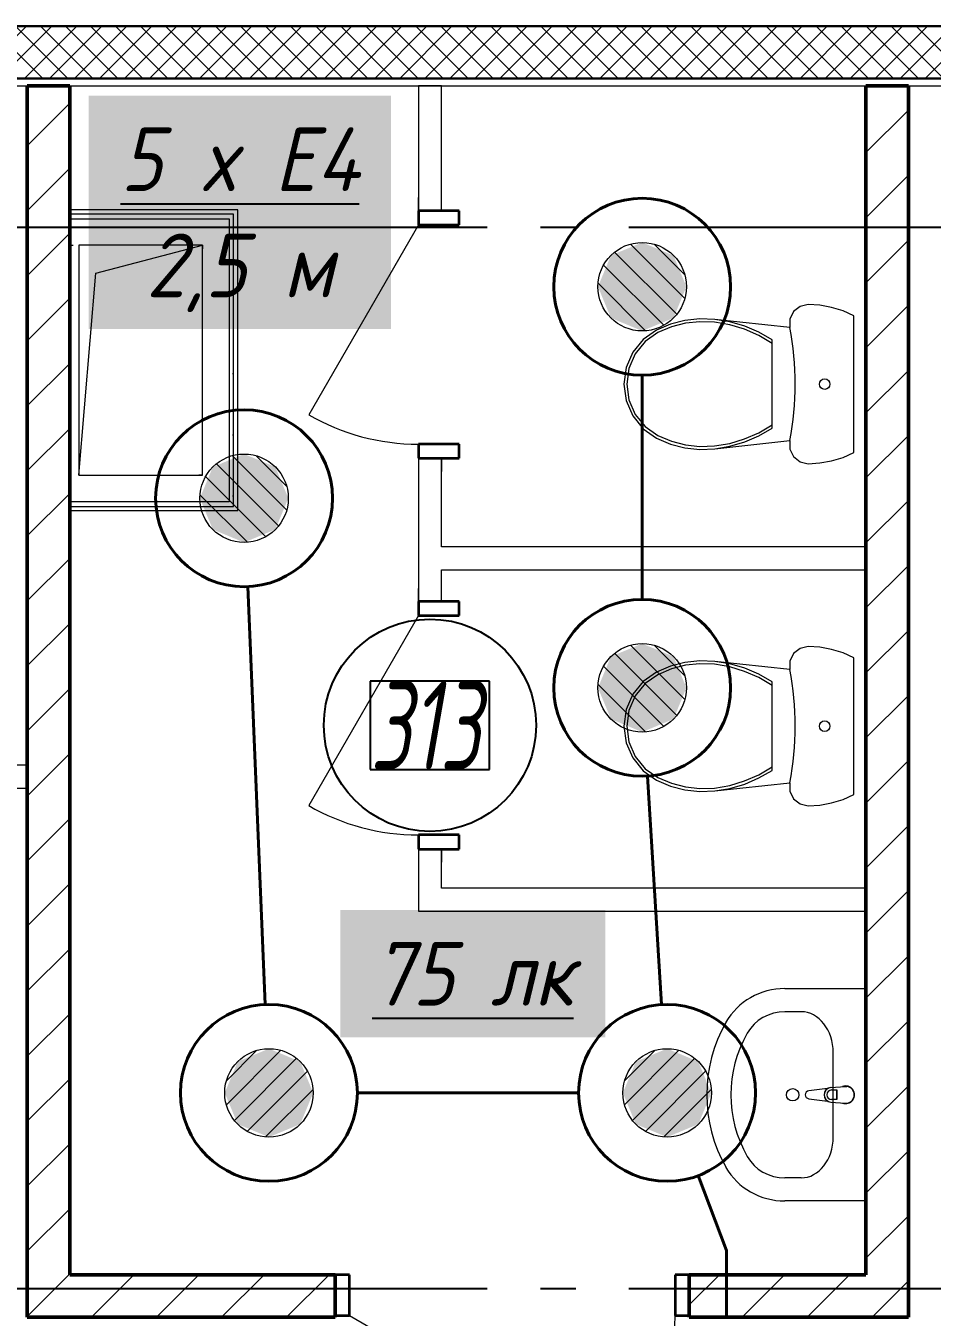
# Model space of a CAD drawing. Header units: millimetres. Extents: x 0 to 1286, y 0 to 420.
# Drawn here: x 175.14 to 200.76, y 338.79 to 375.29 of the extents above; entities that cross this region are included whole.
import ezdxf

# ---------------------------------------------------------------- set-up
doc = ezdxf.new("R2010")
doc.units = ezdxf.units.MM
for name, pattern in [('ГОСТ 2.303 5', [24, 20, -1.5, 1, -1.5]), ('СПКБ-0000-000-АР#003$0$Achse', [2300, 0, -800, 1500, 0]), ('СПКБ-0000-000-АР#003$0$Ashe', [300, 200, -100])]:
    doc.linetypes.add(name, pattern=pattern)
for name, color, linetype in [('Viewport2ForCustomObjects_0', 7, 'Continuous'), ('Номер помещения', 7, 'Continuous'), ('СПКБ-0000-000-АР#003$0$Двери ArchiCAD', 7, 'Continuous'), ('СПКБ-0000-000-АР#003$0$Перекрытие', 7, 'Continuous'), ('СПКБ-0000-000-АР#003$0$Стены', 7, 'Continuous'), ('Строительные оси', 7, 'Continuous'), ('ЭО_РАБОЧЕЕ ОСВЕЩЕНИЕ', 7, 'Continuous')]:
    doc.layers.add(name, color=color, linetype=linetype)
for name, color, linetype, lineweight, true_color in [('СПКБ-0000-000-АР#003$0$Двери ArchiCAD_Ном._пера__23', 7, 'Continuous', 35, 0xff6600), ('СПКБ-0000-000-АР#003$0$Двери ArchiCAD_Ном._пера__3', 7, 'Continuous', 18, 0xff6600), ('СПКБ-0000-000-АР#003$0$Двери ArchiCAD_Ном._пера__58', 7, 'Continuous', 50, 0xdf0000), ('СПКБ-0000-000-АР#003$0$Двери ArchiCAD_Ном._пера__68', 7, 'Continuous', 20, 0xfd4435), ('СПКБ-0000-000-АР#003$0$Стены_Ном._пера__58', 7, 'Continuous', 50, 0xdf0000), ('СПКБ-0000-000-АР#003$0$Стены_Ном._пера__68', 7, 'Continuous', 20, 0xfd4435)]:
    doc.layers.add(name, color=color, linetype=linetype, lineweight=lineweight, true_color=true_color)
for name, color, linetype, lineweight in [('СПКБ-0000-000-АР#003$0$Перекрытие_Ном._пера__1', 7, 'Continuous', 13), ('СПКБ-0000-000-АР#003$0$Сантехника_Ном._пера__6', 5, 'Continuous', 9), ('СПКБ-0000-000-АР#003$0$Стены_Ном._пера__1', 7, 'Continuous', 13), ('СПКБ-0000-000-АР#003$0$Стены_Ном._пера__20', 1, 'Continuous', 20), ('СПКБ-0000-000-АР#003$0$Шахты ОВ_Ном._пера__1', 7, 'Continuous', 13)]:
    doc.layers.add(name, color=color, linetype=linetype, lineweight=lineweight)
doc.styles.add('1.8', font='isocpeui.ttf', dxfattribs={"height": 1.8})
doc.styles.add('CustomTextStyle18', font='isocpeui.ttf', dxfattribs={"width": 0.652013, "height": 2.5})
pattern_1 = [(45, (0, 0), (-91.9239, 91.9239), [])]
pattern_2 = [(0, (0, 0), (0, 173.2051), [0, -100]), (0, (50, 86.6), (0, 173.2051), [0, -100])]

# ---------------------------------------------------------------- blocks, each defined once
blk = doc.blocks.new('*E601')
at = {"layer": 'Номер помещения', "color": 7, "linetype": 'Continuous', "true_color": 0xffffff}
for p, q in [((-149.503, 236.039), (-152.878, 236.039)), ((-152.878, 236.039), (-152.878, 233.539)), ((-149.503, 233.539), (-149.503, 236.039)), ((-152.878, 233.539), (-149.503, 233.539)), ((-152.878, 233.539), (-152.878, 233.539))]:
    blk.add_line(p, q, dxfattribs=at)
at = {"layer": 'Номер помещения', "color": 6, "linetype": 'Continuous'}
blk.add_circle((-151.19, 234.789), 3, dxfattribs=at)
at = {"layer": 'Строительные оси', "color": 3, "linetype": 'ГОСТ 2.303 5', "lineweight": 25}
for p, q in [((186.431, 248.857), (-283.756, 248.857)), ((186.431, 218.857), (-283.756, 218.857))]:
    blk.add_line(p, q, dxfattribs=at)
at = {"layer": 'ЭО_РАБОЧЕЕ ОСВЕЩЕНИЕ', "color": 5, "lineweight": 0}
for p, q in [((-143.988, 246.851), (-145.527, 248.391)), ((-143.989, 247.526), (-144.852, 248.389)), ((-144.216, 246.406), (-145.973, 248.163)), ((-144.58, 246.097), (-146.282, 247.799)), ((-145.097, 245.94), (-146.439, 247.282)), ((-155.239, 240.872), (-156.778, 242.411)), ((-155.241, 241.547), (-156.103, 242.41)), ((-155.467, 240.427), (-157.224, 242.183)), ((-155.831, 240.117), (-157.533, 241.819)), ((-156.348, 239.961), (-157.69, 241.302)), ((-143.988, 235.513), (-145.527, 237.052)), ((-143.989, 236.188), (-144.852, 237.051)), ((-144.216, 235.067), (-145.973, 236.824)), ((-144.58, 234.758), (-146.282, 236.46)), ((-145.097, 234.602), (-146.439, 235.943)), ((-155.405, 225.602), (-156.944, 224.062)), ((-156.08, 225.6), (-156.942, 224.737)), ((-144.153, 225.602), (-145.693, 224.062)), ((-144.828, 225.6), (-145.691, 224.737)), ((-154.959, 225.374), (-156.716, 223.617)), ((-143.708, 225.374), (-145.465, 223.617)), ((-154.65, 225.009), (-156.352, 223.307)), ((-143.399, 225.009), (-145.101, 223.307)), ((-154.493, 224.492), (-155.835, 223.151)), ((-143.242, 224.492), (-144.584, 223.151))]:
    blk.add_line(p, q, dxfattribs=at)
at = {"layer": 'ЭО_РАБОЧЕЕ ОСВЕЩЕНИЕ', "color": 5, "lineweight": 40}
for p, q in [((-145.192, 244.686), (-145.192, 238.348)), ((-155.844, 226.895), (-156.339, 238.709)), ((-144.642, 226.893), (-145.039, 233.353)), ((-153.24, 224.397), (-146.988, 224.397)), ((-142.809, 219.939), (-143.607, 222.058)), ((-142.809, 218.057), (-142.809, 219.939))]:
    blk.add_line(p, q, dxfattribs=at)
for centre in [(-145.192, 247.186), (-156.443, 241.207), (-145.192, 235.848), (-155.74, 224.397), (-144.488, 224.397)]:
    blk.add_circle(centre, 2.5, dxfattribs=at)
at = {"layer": 'ЭО_РАБОЧЕЕ ОСВЕЩЕНИЕ', "color": 7, "lineweight": 0}
for centre in [(-145.192, 247.186), (-156.443, 241.207), (-145.192, 235.848), (-155.74, 224.397), (-144.488, 224.397)]:
    blk.add_circle(centre, 1.25, dxfattribs=at)
at = {"layer": 'ЭО_РАБОЧЕЕ ОСВЕЩЕНИЕ', "color": 5, "lineweight": 0}
for points in [[(-145.192, 248.436), (-146.076, 248.07), (-144.308, 248.07)], [(-146.076, 248.07), (-146.442, 247.186), (-143.942, 247.186)], [(-146.076, 248.07), (-144.308, 248.07), (-143.942, 247.186)], [(-146.442, 247.186), (-146.076, 246.302), (-144.308, 246.302)], [(-146.442, 247.186), (-143.942, 247.186), (-144.308, 246.302)], [(-146.076, 246.302), (-144.308, 246.302), (-145.192, 245.936)], [(-156.443, 242.457), (-157.327, 242.091), (-155.56, 242.091)], [(-157.327, 242.091), (-157.693, 241.207), (-155.193, 241.207)], [(-157.327, 242.091), (-155.56, 242.091), (-155.193, 241.207)], [(-157.693, 241.207), (-157.327, 240.323), (-155.56, 240.323)], [(-157.693, 241.207), (-155.193, 241.207), (-155.56, 240.323)], [(-157.327, 240.323), (-155.56, 240.323), (-156.443, 239.957)], [(-145.192, 237.098), (-146.076, 236.732), (-144.308, 236.732)], [(-146.076, 236.732), (-146.442, 235.848), (-143.942, 235.848)], [(-146.076, 236.732), (-144.308, 236.732), (-143.942, 235.848)], [(-146.442, 235.848), (-146.076, 234.964), (-144.308, 234.964)], [(-146.442, 235.848), (-143.942, 235.848), (-144.308, 234.964)], [(-146.076, 234.964), (-144.308, 234.964), (-145.192, 234.598)], [(-155.74, 225.647), (-156.623, 225.281), (-154.856, 225.281)], [(-144.488, 225.647), (-145.372, 225.281), (-143.605, 225.281)], [(-156.623, 225.281), (-156.99, 224.397), (-154.49, 224.397)], [(-156.623, 225.281), (-154.856, 225.281), (-154.49, 224.397)], [(-145.372, 225.281), (-145.738, 224.397), (-143.238, 224.397)], [(-145.372, 225.281), (-143.605, 225.281), (-143.238, 224.397)], [(-156.99, 224.397), (-156.623, 223.513), (-154.856, 223.513)], [(-156.99, 224.397), (-154.49, 224.397), (-154.856, 223.513)], [(-145.738, 224.397), (-145.372, 223.513), (-143.605, 223.513)], [(-145.738, 224.397), (-143.238, 224.397), (-143.605, 223.513)], [(-156.623, 223.513), (-154.856, 223.513), (-155.74, 223.147)], [(-145.372, 223.513), (-143.605, 223.513), (-144.488, 223.147)]]:
    blk.add_solid(points, dxfattribs=at)
at = {"layer": 'Номер помещения', "linetype": 'Continuous', "style": 'CustomTextStyle18', "width": 0.652013}
blk.add_text('313', height=2.5, dxfattribs=at).set_placement((-152.878, 233.539))
blk = doc.blocks.new('СПКБ-0000-000-АР#003$0$Перекрытие_1', base_point=(-24406.7, -2530.3))
at = {"layer": 'СПКБ-0000-000-АР#003$0$Перекрытие_Ном._пера__1', "color": 7, "linetype": 'Continuous', "lineweight": 13, "flags": 128}
blk.add_lwpolyline([(-24406.7, -2530.3), (-24406.7, 18886.6), (-23563.9, 18885.7), (-23563.9, 17144.7), (-22883.9, 17144.7), (-20992.9, 17144.7), (-20022.9, 17144.7), (-20022.9, 20246.7), (-17951.9, 20246.7), (-17956.9, 23688.1), (-17956.9, 25286.1), (17852.7, 25286.1), (17852.7, -2530.3), (5843.1, -2530.3), (243.1, -2530.3)], close=True, dxfattribs=at)
blk = doc.blocks.new('СПКБ-0000-000-АР#003$0$Стена_1', base_point=(17892.7, 25306.1))
at = {"layer": 'СПКБ-0000-000-АР#003$0$Стены_Ном._пера__68', "linetype": 'Continuous', "lineweight": 20, "true_color": 0xfd4435}
for points in [[(-11206.9, 25456.1), (-19996.9, 25456.1), (-19996.9, 25453.1), (-11206.9, 25453.1)], [(-19996.9, 25309.1), (-19996.9, 25306.1), (-11206.9, 25306.1), (-11206.9, 25309.1)]]:
    blk.add_hatch(color=20, dxfattribs=at).paths.add_polyline_path(points)
h = blk.add_hatch(dxfattribs=at)
h.set_pattern_fill('СЕТКА_5X5_ДИАГОНАЛЬНАЯ', color=20, style=0, pattern_type=2)
h.set_pattern_definition([(45, (0, 0), (-35.35534, 35.35534), []), (135, (0, 0), (35.35534, 35.35534), [])])
h.paths.add_polyline_path([(-19996.9, 25406.1), (-19996.9, 25309.1), (-11206.9, 25309.1), (-11206.9, 25406.1), (-11206.9, 25453.1), (-19996.9, 25453.1)])
at = {"layer": 'СПКБ-0000-000-АР#003$0$Стены_Ном._пера__68', "color": 20, "linetype": 'Continuous', "lineweight": 20, "true_color": 0xfd4435}
for p, q in [((-11206.9, 25453.1), (-19996.9, 25453.1)), ((-19996.9, 25309.1), (-11206.9, 25309.1))]:
    blk.add_line(p, q, dxfattribs=at)
at = {"layer": 'СПКБ-0000-000-АР#003$0$Стены_Ном._пера__68', "color": 20, "linetype": 'Continuous', "lineweight": 20, "true_color": 0xfd4435, "flags": 128}
for points in [[(-11206.9, 25456.1), (-19996.9, 25456.1)], [(-19996.9, 25306.1), (-11206.9, 25306.1)]]:
    blk.add_lwpolyline(points, dxfattribs=at)
blk = doc.blocks.new('СПКБ-0000-000-АР#003$0$Однопольная Дверь 19')
at = {"layer": 'СПКБ-0000-000-АР#003$0$Двери ArchiCAD_Ном._пера__23', "color": 30, "linetype": 'Continuous', "lineweight": 35, "true_color": 0xff6600}
for p, q in [((-460, 0), (-500, 0)), ((-500, 0), (-500, -115)), ((-460, -115), (-460, 0)), ((500, 0), (460, 0)), ((460, 0), (460, -115)), ((500, -115), (500, 0)), ((-500, -115), (-460, -115)), ((460, -115), (500, -115))]:
    blk.add_line(p, q, dxfattribs=at)
at = {"layer": 'СПКБ-0000-000-АР#003$0$Двери ArchiCAD_Ном._пера__3', "color": 30, "linetype": 'Continuous', "lineweight": 18, "true_color": 0xff6600}
blk.add_line((460, 0), (-336.7, 460), dxfattribs=at)
blk.add_arc((460, 0), 920, 150, 180, dxfattribs=at)
at = {"layer": 'СПКБ-0000-000-АР#003$0$Двери ArchiCAD_Ном._пера__58', "color": 12, "linetype": 'Continuous', "lineweight": 50, "true_color": 0xdf0000}
for p, q in [((-500, 5), (-537, 5)), ((-500, 0), (-500, 5)), ((-500, -115), (-500, 0)), ((500, 0), (500, 5)), ((500, 5), (537, 5)), ((500, -115), (500, 0)), ((-500, -115), (-537, -115)), ((500, -115), (537, -115))]:
    blk.add_line(p, q, dxfattribs=at)
blk = doc.blocks.new('СПКБ-0000-000-АР#003$0$Стена_20', base_point=(-13766.9, 21925.7))
at = {"layer": 'СПКБ-0000-000-АР#003$0$Стены_Ном._пера__20', "linetype": 'Continuous', "lineweight": 20}
h = blk.add_hatch(dxfattribs=at)
h.set_pattern_fill('КИРПИЧ_ОБЫКНОВЕННЫЙ', color=1, style=0, pattern_type=2)
h.set_pattern_definition(pattern_1)
h.paths.add_polyline_path([(-16257.1, 21805.7), (-15386.6, 21805.7), (-15386.6, 21810.7), (-15386.6, 21925.7), (-16137.1, 21925.7)])
h = blk.add_hatch(dxfattribs=at)
h.set_pattern_fill('КИРПИЧ_ОБЫКНОВЕННЫЙ', color=1, style=0, pattern_type=2)
h.set_pattern_definition(pattern_1)
h.paths.add_polyline_path([(-14386.6, 21810.7), (-14386.6, 21805.7), (-13766.9, 21805.7), (-13886.9, 21925.7), (-14386.6, 21925.7)])
at = {"layer": 'СПКБ-0000-000-АР#003$0$Стены_Ном._пера__58', "color": 12, "linetype": 'Continuous', "lineweight": 50, "true_color": 0xdf0000}
for p, q in [((-15386.6, 21925.7), (-15423.6, 21925.7)), ((-15386.6, 21925.7), (-15386.6, 21810.7)), ((-14386.6, 21925.7), (-14349.6, 21925.7)), ((-14386.6, 21925.7), (-14386.6, 21810.7)), ((-15386.6, 21805.7), (-15423.6, 21805.7)), ((-15386.6, 21810.7), (-15386.6, 21805.7)), ((-14386.6, 21810.7), (-14386.6, 21805.7)), ((-14386.6, 21805.7), (-14349.6, 21805.7))]:
    blk.add_line(p, q, dxfattribs=at)
at = {"layer": 'СПКБ-0000-000-АР#003$0$Стены_Ном._пера__58', "color": 12, "linetype": 'Continuous', "lineweight": 50, "true_color": 0xdf0000, "flags": 128}
for points in [[(-15386.6, 21925.7), (-16137.1, 21925.7)], [(-13886.9, 21925.7), (-14386.6, 21925.7)], [(-16257.1, 21805.7), (-15386.6, 21805.7)], [(-14386.6, 21805.7), (-13766.9, 21805.7)]]:
    blk.add_lwpolyline(points, dxfattribs=at)
at = {"layer": 'СПКБ-0000-000-АР#003$0$Двери ArchiCAD', "color": 21, "linetype": 'Continuous', "lineweight": 18, "true_color": 0xff9955, "zscale": 1000, "rotation": 180}
blk.add_blockref('СПКБ-0000-000-АР#003$0$Однопольная Дверь 19', (-14886.6, 21810.7), dxfattribs=at)
blk = doc.blocks.new('СПКБ-0000-000-АР#003$0$Стена_21', base_point=(-16257.1, 25286.1))
at = {"layer": 'СПКБ-0000-000-АР#003$0$Стены_Ном._пера__20', "linetype": 'Continuous', "lineweight": 20}
h = blk.add_hatch(dxfattribs=at)
h.set_pattern_fill('КИРПИЧ_ОБЫКНОВЕННЫЙ', color=1, style=0, pattern_type=2)
h.set_pattern_definition(pattern_1)
h.paths.add_polyline_path([(-16257.1, 25286.1), (-16257.1, 21805.7), (-16137.1, 21925.7), (-16137.1, 25286.1)])
at = {"layer": 'СПКБ-0000-000-АР#003$0$Стены_Ном._пера__58', "color": 12, "linetype": 'Continuous', "lineweight": 50, "true_color": 0xdf0000, "flags": 128}
for points in [[(-16257.1, 25286.1), (-16257.1, 21805.7)], [(-16137.1, 25286.1), (-16257.1, 25286.1)], [(-16137.1, 21925.7), (-16137.1, 25286.1)]]:
    blk.add_lwpolyline(points, dxfattribs=at)
blk = doc.blocks.new('СПКБ-0000-000-АР#003$0$Однопольная Дверь 19_4')
at = {"layer": 'СПКБ-0000-000-АР#003$0$Двери ArchiCAD_Ном._пера__23', "color": 30, "linetype": 'Continuous', "lineweight": 35, "true_color": 0xff6600}
for p, q in [((-310, 0), (-350, 0)), ((-350, 0), (-350, -115)), ((-310, -115), (-310, 0)), ((350, 0), (310, 0)), ((310, 0), (310, -115)), ((350, -115), (350, 0)), ((-350, -115), (-310, -115)), ((310, -115), (350, -115))]:
    blk.add_line(p, q, dxfattribs=at)
at = {"layer": 'СПКБ-0000-000-АР#003$0$Двери ArchiCAD_Ном._пера__3', "color": 30, "linetype": 'Continuous', "lineweight": 18, "true_color": 0xff6600}
blk.add_line((310, 0), (-226.9, 310), dxfattribs=at)
blk.add_arc((310, 0), 620, 150, 180, dxfattribs=at)
at = {"layer": 'СПКБ-0000-000-АР#003$0$Двери ArchiCAD_Ном._пера__68', "color": 20, "linetype": 'Continuous', "lineweight": 20, "true_color": 0xfd4435}
for p, q in [((-350, -50), (-387, -50)), ((-350, -115), (-350, -50)), ((350, -115), (350, -50)), ((350, -50), (387, -50)), ((-350, -115), (-387, -115)), ((350, -115), (387, -115))]:
    blk.add_line(p, q, dxfattribs=at)
blk = doc.blocks.new('СПКБ-0000-000-АР#003$0$Стена_38', base_point=(-17831.9, 23366.1))
at = {"layer": 'СПКБ-0000-000-АР#003$0$Стены_Ном._пера__68', "color": 20, "linetype": 'Continuous', "lineweight": 20, "true_color": 0xfd4435}
for p, q in [((-17044.3, 23366.1), (-17081.3, 23366.1)), ((-17044.3, 23301.1), (-17044.3, 23366.1)), ((-16344.3, 23366.1), (-16307.3, 23366.1)), ((-16344.3, 23301.1), (-16344.3, 23366.1)), ((-17044.3, 23301.1), (-17081.3, 23301.1)), ((-16344.3, 23301.1), (-16307.3, 23301.1))]:
    blk.add_line(p, q, dxfattribs=at)
at = {"layer": 'СПКБ-0000-000-АР#003$0$Стены_Ном._пера__68', "color": 20, "linetype": 'Continuous', "lineweight": 20, "true_color": 0xfd4435, "flags": 128}
for points in [[(-17044.3, 23366.1), (-17831.9, 23366.1)], [(-17831.9, 23366.1), (-17831.9, 23301.1)], [(-16257.1, 23366.1), (-16344.3, 23366.1)], [(-16257.1, 23301.1), (-16257.1, 23366.1)], [(-17831.9, 23301.1), (-17044.3, 23301.1)], [(-16344.3, 23301.1), (-16257.1, 23301.1)]]:
    blk.add_lwpolyline(points, dxfattribs=at)
at = {"layer": 'СПКБ-0000-000-АР#003$0$Двери ArchiCAD', "color": 21, "linetype": 'Continuous', "lineweight": 18, "true_color": 0xff9955, "zscale": 1000}
blk.add_blockref('СПКБ-0000-000-АР#003$0$Однопольная Дверь 19_4', (-16694.3, 23416.1), dxfattribs=at)
blk = doc.blocks.new('СПКБ-0000-000-АР#003$0$Однопольная Дверь 19_5')
at = {"layer": 'СПКБ-0000-000-АР#003$0$Двери ArchiCAD_Ном._пера__23', "color": 30, "linetype": 'Continuous', "lineweight": 35, "true_color": 0xff6600}
for p, q in [((-310, 0), (-350, 0)), ((-350, 0), (-350, -115)), ((-310, -115), (-310, 0)), ((350, 0), (310, 0)), ((310, 0), (310, -115)), ((350, -115), (350, 0)), ((-350, -115), (-310, -115)), ((310, -115), (350, -115))]:
    blk.add_line(p, q, dxfattribs=at)
at = {"layer": 'СПКБ-0000-000-АР#003$0$Двери ArchiCAD_Ном._пера__3', "color": 30, "linetype": 'Continuous', "lineweight": 18, "true_color": 0xff6600}
blk.add_line((310, 0), (-226.9, 310), dxfattribs=at)
blk.add_arc((310, 0), 620, 150, 180, dxfattribs=at)
at = {"layer": 'СПКБ-0000-000-АР#003$0$Двери ArchiCAD_Ном._пера__68', "color": 20, "linetype": 'Continuous', "lineweight": 20, "true_color": 0xfd4435}
for p, q in [((-350, 0), (-387, 0)), ((-350, 0), (-350, -65)), ((350, 0), (350, -65)), ((350, 0), (387, 0)), ((-350, -65), (-387, -65)), ((350, -65), (387, -65))]:
    blk.add_line(p, q, dxfattribs=at)
blk = doc.blocks.new('СПКБ-0000-000-АР#003$0$Стена_48', base_point=(-15086.9, 25286.1))
at = {"layer": 'СПКБ-0000-000-АР#003$0$Стены_Ном._пера__68', "color": 20, "linetype": 'Continuous', "lineweight": 20, "true_color": 0xfd4435}
for p, q in [((-15151.9, 24933.5), (-15151.9, 24970.5)), ((-15086.9, 24933.5), (-15086.9, 24970.5)), ((-15151.9, 24933.5), (-15086.9, 24933.5)), ((-15151.9, 24233.5), (-15151.9, 24196.5)), ((-15151.9, 24233.5), (-15086.9, 24233.5)), ((-15086.9, 24233.5), (-15086.9, 24196.5)), ((-15151.9, 23828.8), (-15151.9, 23865.8)), ((-15086.9, 23828.8), (-15086.9, 23865.8)), ((-15151.9, 23828.8), (-15086.9, 23828.8)), ((-15151.9, 23128.8), (-15151.9, 23091.8)), ((-15151.9, 23128.8), (-15086.9, 23128.8)), ((-15086.9, 23128.8), (-15086.9, 23091.8))]:
    blk.add_line(p, q, dxfattribs=at)
at = {"layer": 'СПКБ-0000-000-АР#003$0$Стены_Ном._пера__68', "color": 20, "linetype": 'Continuous', "lineweight": 20, "true_color": 0xfd4435, "flags": 128}
for points in [[(-15151.9, 25286.1), (-15151.9, 24933.5)], [(-15086.9, 25286.1), (-15151.9, 25286.1)], [(-15086.9, 24933.5), (-15086.9, 25286.1)], [(-15151.9, 24233.5), (-15151.9, 23828.8)], [(-15086.9, 23983.1), (-15086.9, 24233.5)], [(-15086.9, 23828.8), (-15086.9, 23918.1)], [(-15151.9, 23128.8), (-15151.9, 22953.4)], [(-15086.9, 23018.4), (-15086.9, 23128.8)]]:
    blk.add_lwpolyline(points, dxfattribs=at)
at = {"layer": 'СПКБ-0000-000-АР#003$0$Двери ArchiCAD', "color": 21, "linetype": 'Continuous', "lineweight": 18, "true_color": 0xff9955, "zscale": 1000, "rotation": 90}
for p in [(-15151.9, 24583.5), (-15151.9, 23478.8)]:
    blk.add_blockref('СПКБ-0000-000-АР#003$0$Однопольная Дверь 19_5', p, dxfattribs=at)
blk = doc.blocks.new('СПКБ-0000-000-АР#003$0$Стена_49', base_point=(-15086.9, 23983.1))
at = {"layer": 'СПКБ-0000-000-АР#003$0$Стены_Ном._пера__68', "color": 20, "linetype": 'Continuous', "lineweight": 20, "true_color": 0xfd4435, "flags": 128}
for points in [[(-13886.9, 23983.1), (-15086.9, 23983.1)], [(-13886.9, 23918.1), (-13886.9, 23983.1)], [(-15086.9, 23918.1), (-13886.9, 23918.1)]]:
    blk.add_lwpolyline(points, dxfattribs=at)
blk = doc.blocks.new('СПКБ-0000-000-АР#003$0$Стена_50', base_point=(-15086.9, 23018.4))
at = {"layer": 'СПКБ-0000-000-АР#003$0$Стены_Ном._пера__68', "color": 20, "linetype": 'Continuous', "lineweight": 20, "true_color": 0xfd4435, "flags": 128}
for points in [[(-13886.9, 23018.4), (-15086.9, 23018.4)], [(-13886.9, 22953.4), (-13886.9, 23018.4)], [(-15151.9, 22953.4), (-13886.9, 22953.4)]]:
    blk.add_lwpolyline(points, dxfattribs=at)
blk = doc.blocks.new('СПКБ-0000-000-АР#003$0$Стена_100', base_point=(-15761.9, 24185.7))
at = {"layer": 'СПКБ-0000-000-АР#003$0$Стены_Ном._пера__20', "linetype": 'Continuous', "lineweight": 20}
h = blk.add_hatch(dxfattribs=at)
h.set_pattern_fill('ШТУКАТУРКА', color=1, style=0, pattern_type=2)
h.set_pattern_definition(pattern_2)
h.paths.add_polyline_path([(-15661.9, 24085.7), (-15661.9, 24935.7), (-15673.9, 24923.7), (-15673.9, 24097.7)])
h = blk.add_hatch(dxfattribs=at)
h.set_pattern_fill('ШТУКАТУРКА', color=1, style=0, pattern_type=2)
h.set_pattern_definition(pattern_2)
h.paths.add_polyline_path([(-15686.9, 24910.7), (-15686.9, 24110.7), (-15673.9, 24097.7), (-15673.9, 24923.7)])
at = {"layer": 'СПКБ-0000-000-АР#003$0$Стены_Ном._пера__1', "color": 7, "linetype": 'СПКБ-0000-000-АР#003$0$Achse', "lineweight": 13, "flags": 128}
blk.add_lwpolyline([(-15761.9, 24835.7), (-15761.9, 24185.7)], dxfattribs=at)
at = {"layer": 'СПКБ-0000-000-АР#003$0$Стены_Ном._пера__20', "color": 1, "linetype": 'Continuous', "lineweight": 20, "flags": 128}
blk.add_lwpolyline([(-15661.9, 24085.7), (-15661.9, 24935.7)], dxfattribs=at)
at = {"layer": 'СПКБ-0000-000-АР#003$0$Стены_Ном._пера__68', "color": 20, "linetype": 'Continuous', "lineweight": 20, "true_color": 0xfd4435}
for p, q in [((-15686.9, 24910.7), (-15686.9, 24110.7)), ((-15673.9, 24097.7), (-15673.9, 24923.7))]:
    blk.add_line(p, q, dxfattribs=at)
blk = doc.blocks.new('СПКБ-0000-000-АР#003$0$Стена_101', base_point=(-16137.1, 24185.7))
at = {"layer": 'СПКБ-0000-000-АР#003$0$Стены_Ном._пера__20', "linetype": 'Continuous', "lineweight": 20}
h = blk.add_hatch(dxfattribs=at)
h.set_pattern_fill('ШТУКАТУРКА', color=1, style=0, pattern_type=2)
h.set_pattern_definition(pattern_2)
h.paths.add_polyline_path([(-15686.9, 24110.7), (-16137.1, 24110.7), (-16137.1, 24097.7), (-15673.9, 24097.7)])
h = blk.add_hatch(dxfattribs=at)
h.set_pattern_fill('ШТУКАТУРКА', color=1, style=0, pattern_type=2)
h.set_pattern_definition(pattern_2)
h.paths.add_polyline_path([(-16137.1, 24085.7), (-15661.9, 24085.7), (-15673.9, 24097.7), (-16137.1, 24097.7)])
at = {"layer": 'СПКБ-0000-000-АР#003$0$Стены_Ном._пера__1', "color": 7, "linetype": 'СПКБ-0000-000-АР#003$0$Achse', "lineweight": 13, "flags": 128}
blk.add_lwpolyline([(-15761.9, 24185.7), (-16137.1, 24185.7)], dxfattribs=at)
at = {"layer": 'СПКБ-0000-000-АР#003$0$Стены_Ном._пера__1', "color": 7, "linetype": 'Continuous', "lineweight": 13, "flags": 128}
blk.add_lwpolyline([(-16137.1, 24185.7), (-16137.1, 24110.7)], dxfattribs=at)
at = {"layer": 'СПКБ-0000-000-АР#003$0$Стены_Ном._пера__20', "color": 1, "linetype": 'Continuous', "lineweight": 20, "flags": 128}
for points in [[(-16137.1, 24110.7), (-16137.1, 24097.7)], [(-16137.1, 24097.7), (-16137.1, 24085.7)], [(-16137.1, 24085.7), (-15661.9, 24085.7)]]:
    blk.add_lwpolyline(points, dxfattribs=at)
at = {"layer": 'СПКБ-0000-000-АР#003$0$Стены_Ном._пера__68', "color": 20, "linetype": 'Continuous', "lineweight": 20, "true_color": 0xfd4435}
for p, q in [((-15686.9, 24110.7), (-16137.1, 24110.7)), ((-16137.1, 24097.7), (-15673.9, 24097.7))]:
    blk.add_line(p, q, dxfattribs=at)
blk = doc.blocks.new('СПКБ-0000-000-АР#003$0$Стена_106', base_point=(-13766.9, 21925.7))
at = {"layer": 'СПКБ-0000-000-АР#003$0$Стены_Ном._пера__20', "linetype": 'Continuous', "lineweight": 20}
h = blk.add_hatch(dxfattribs=at)
h.set_pattern_fill('КИРПИЧ_ОБЫКНОВЕННЫЙ', color=1, style=0, pattern_type=2)
h.set_pattern_definition(pattern_1)
h.paths.add_polyline_path([(-13766.9, 21805.7), (-13766.9, 25286.1), (-13886.9, 25286.1), (-13886.9, 21925.7)])
at = {"layer": 'СПКБ-0000-000-АР#003$0$Стены_Ном._пера__58', "color": 12, "linetype": 'Continuous', "lineweight": 50, "true_color": 0xdf0000, "flags": 128}
for points in [[(-13766.9, 25286.1), (-13886.9, 25286.1)], [(-13886.9, 25286.1), (-13886.9, 21925.7)], [(-13766.9, 21805.7), (-13766.9, 25286.1)]]:
    blk.add_lwpolyline(points, dxfattribs=at)
blk = doc.blocks.new('СПКБ-0000-000-АР#003$0$Стена_129', base_point=(-16137.1, 24835.7))
at = {"layer": 'СПКБ-0000-000-АР#003$0$Стены_Ном._пера__20', "linetype": 'Continuous', "lineweight": 20}
h = blk.add_hatch(dxfattribs=at)
h.set_pattern_fill('ШТУКАТУРКА', color=1, style=0, pattern_type=2)
h.set_pattern_definition(pattern_2)
h.paths.add_polyline_path([(-15661.9, 24935.7), (-16137.1, 24935.7), (-16137.1, 24923.7), (-15673.9, 24923.7)])
h = blk.add_hatch(dxfattribs=at)
h.set_pattern_fill('ШТУКАТУРКА', color=1, style=0, pattern_type=2)
h.set_pattern_definition(pattern_2)
h.paths.add_polyline_path([(-16137.1, 24910.7), (-15686.9, 24910.7), (-15673.9, 24923.7), (-16137.1, 24923.7)])
at = {"layer": 'СПКБ-0000-000-АР#003$0$Стены_Ном._пера__1', "color": 7, "linetype": 'Continuous', "lineweight": 13, "flags": 128}
blk.add_lwpolyline([(-16137.1, 24835.7), (-16137.1, 24910.7)], dxfattribs=at)
at = {"layer": 'СПКБ-0000-000-АР#003$0$Стены_Ном._пера__1', "color": 7, "linetype": 'СПКБ-0000-000-АР#003$0$Achse', "lineweight": 13, "flags": 128}
blk.add_lwpolyline([(-16137.1, 24835.7), (-15761.9, 24835.7)], dxfattribs=at)
at = {"layer": 'СПКБ-0000-000-АР#003$0$Стены_Ном._пера__20', "color": 1, "linetype": 'Continuous', "lineweight": 20, "flags": 128}
for points in [[(-15661.9, 24935.7), (-16137.1, 24935.7)], [(-16137.1, 24923.7), (-16137.1, 24935.7)], [(-16137.1, 24910.7), (-16137.1, 24923.7)]]:
    blk.add_lwpolyline(points, dxfattribs=at)
at = {"layer": 'СПКБ-0000-000-АР#003$0$Стены_Ном._пера__68', "color": 20, "linetype": 'Continuous', "lineweight": 20, "true_color": 0xfd4435}
for p, q in [((-15673.9, 24923.7), (-16137.1, 24923.7)), ((-16137.1, 24910.7), (-15686.9, 24910.7))]:
    blk.add_line(p, q, dxfattribs=at)
blk = doc.blocks.new('СПКБ-0000-000-АР#003$0$WC LT 70')
at = {"layer": 'СПКБ-0000-000-АР#003$0$Сантехника_Ном._пера__6', "color": 5, "linetype": 'Continuous', "lineweight": 9}
for p, q in [((-193.2, 650), (-207, 619.2)), ((193.2, 650), (-193.2, 650)), ((207, 619.2), (193.2, 650)), ((-216.9, 587.1), (-223, 554)), ((-207, 619.2), (-216.9, 587.1)), ((216.9, 587.1), (207, 619.2)), ((223, 554), (216.9, 587.1)), ((-223, 554), (-225, 520.5)), ((225, 520.5), (223, 554)), ((-225, 520.5), (-219.8, 497.8)), ((219.8, 497.8), (225, 520.5)), ((-219.8, 497.8), (-205, 479.5)), ((-205, 479.5), (-183.7, 469.1)), ((183.7, 469.1), (205, 479.5)), ((205, 479.5), (219.8, 497.8)), ((-183.7, 469.1), (-159.8, 468.6)), ((-159.8, 468.6), (-183.1, 257)), ((159.8, 468.6), (183.7, 469.1)), ((183.1, 257), (159.8, 468.6)), ((-124.9, 419.3), (-146.5, 381.4)), ((-115.1, 419.3), (-137.4, 381.4)), ((124.9, 419.3), (-124.9, 419.3)), ((137.4, 381.4), (115.1, 419.3)), ((146.5, 381.4), (124.9, 419.3)), ((-146.5, 381.4), (-163.6, 341.4)), ((-137.4, 381.4), (-154.9, 341.2)), ((154.9, 341.2), (137.4, 381.4)), ((163.6, 341.4), (146.5, 381.4)), ((-163.6, 341.4), (-175.8, 299.7)), ((-154.9, 341.2), (-167.5, 299.2)), ((167.5, 299.2), (154.9, 341.2)), ((175.8, 299.7), (163.6, 341.4)), ((-175.8, 299.7), (-183.1, 257)), ((-167.5, 299.2), (-174.9, 256.1)), ((174.9, 256.1), (167.5, 299.2)), ((183.1, 257), (175.8, 299.7)), ((-183.1, 257), (-184.7, 214.7)), ((-174.9, 256.1), (-176.4, 215)), ((176.4, 215), (174.9, 256.1)), ((184.7, 214.7), (183.1, 257)), ((-184.7, 214.7), (-180.1, 172.6)), ((-176.4, 215), (-172, 174)), ((172, 174), (176.4, 215)), ((180.1, 172.6), (184.7, 214.7)), ((-180.1, 172.6), (-169.4, 131.6)), ((-172, 174), (-161.6, 134.1)), ((161.6, 134.1), (172, 174)), ((169.4, 131.6), (180.1, 172.6)), ((-169.4, 131.6), (-152.9, 92.4)), ((-161.6, 134.1), (-145.5, 96)), ((145.5, 96), (161.6, 134.1)), ((152.9, 92.4), (169.4, 131.6)), ((-152.9, 92.4), (-126.3, 54.4)), ((-145.5, 96), (-120.2, 59.8)), ((120.2, 59.8), (145.5, 96)), ((126.3, 54.4), (152.9, 92.4)), ((-126.3, 54.4), (-90, 25)), ((-120.2, 59.8), (-85.6, 31.8)), ((85.6, 31.8), (120.2, 59.8)), ((90, 25), (126.3, 54.4)), ((-90, 25), (-46.8, 6.4)), ((-85.6, 31.8), (-44.5, 14.1)), ((-46.8, 6.4), (0, 0)), ((-44.5, 14.1), (0, 8)), ((0, 8), (44.5, 14.1)), ((0, 0), (46.8, 6.4)), ((44.5, 14.1), (85.6, 31.8)), ((46.8, 6.4), (90, 25))]:
    blk.add_line(p, q, dxfattribs=at)
blk.add_circle((0, 567.4), 15, dxfattribs=at)
blk.add_ellipse((0, -297.8), major_axis=(-802.8, 0), ratio=0.97416, start_param=4.511968, end_param=4.912814, dxfattribs=at)
blk = doc.blocks.new('СПКБ-0000-000-АР#003$0$Basin 02 70')
at = {"layer": 'СПКБ-0000-000-АР#003$0$Сантехника_Ном._пера__6', "color": 5, "linetype": 'Continuous', "lineweight": 9}
for p, q in [((-300, 0), (-300, -229.1)), ((300, 0), (-300, 0)), ((300, 0), (300, -229.1)), ((-23.9, -59), (-23.8, -53.9)), ((-21, -99.3), (-23.9, -59)), ((21, -99.3), (23.9, -59)), ((23.9, -59), (23.8, -54)), ((-118.8, -92.3), (-118.8, -92.3)), ((118.8, -92.3), (-118.8, -92.3)), ((-17.7, -108.8), (-11.1, -161.7)), ((-13.6, -97.1), (-13.6, -82.2)), ((-13.6, -82.2), (13.6, -82.2)), ((-13.6, -82.9), (13.6, -82.9)), ((11.1, -161.7), (17.7, -108.8)), ((13.6, -82.2), (13.6, -97.1)), ((-234.8, -183.3), (-234.8, -229.1)), ((234.8, -183.3), (234.8, -229.1))]:
    blk.add_line(p, q, dxfattribs=at)
blk.add_circle((0, -207.1), 17.5, dxfattribs=at)
for centre, radius, start, end in [((0, -57.3), 25, 339.2856, 200.7144), ((0, -57.3), 24, 7.8374, 171.8967), ((0, -96.7), 21.1, 185.1696, 354.8304), ((0, -97.4), 21.1, 185.1696, 354.8304), ((0, -97.1), 13.6, 180, 0), ((0, -160.3), 11.2, 187.1389, 352.8611)]:
    blk.add_arc(centre, radius, start, end, dxfattribs=at)
for centre, major_axis, ratio, start_param, end_param in [((-118.8, -183.3), (-116, 0), 0.784675, 4.712389, 6.283185), ((118.8, -183.3), (-116, 0), 0.784675, 3.141593, 4.712389), ((-118.9, -229.1), (0, -189.4), 0.956522, 4.712389, 5.78621), ((-118.9, -229.1), (0, -121.2), 0.956522, 4.712389, 5.78621), ((118.9, -229.1), (0, -121.2), 0.956522, 0.496975, 1.570796), ((118.9, -229.1), (0, -189.4), 0.956522, 0.496975, 1.570796), ((0, 0), (0, -381.8), 0.956522, 5.78621, 6.78016), ((0, 0), (0, -450), 0.956522, 5.78621, 6.78016)]:
    blk.add_ellipse(centre, major_axis=major_axis, ratio=ratio, start_param=start_param, end_param=end_param, dxfattribs=at)
blk = doc.blocks.new('*E600')
at = {"layer": 'СПКБ-0000-000-АР#003$0$Шахты ОВ_Ном._пера__1', "color": 7, "linetype": 'Continuous', "lineweight": 13}
for p, q in [((84.935, 274.414), (87.949, 275.201)), ((84.449, 268.701), (84.935, 274.414))]:
    blk.add_line(p, q, dxfattribs=at)
at = {"layer": 'СПКБ-0000-000-АР#003$0$Шахты ОВ_Ном._пера__1', "color": 7, "linetype": 'Continuous', "lineweight": 13, "flags": 128}
blk.add_lwpolyline([(87.949, 268.701), (87.949, 275.201), (84.449, 275.201), (84.449, 268.701)], close=True, dxfattribs=at)
at = {"layer": 'СПКБ-0000-000-АР#003$0$Шахты ОВ_Ном._пера__1', "color": 7, "linetype": 'СПКБ-0000-000-АР#003$0$Ashe', "lineweight": 13, "flags": 128}
blk.add_lwpolyline([(87.949, 268.701), (87.949, 275.201), (84.449, 275.201), (84.449, 268.701)], close=True, dxfattribs=at)
at = {"layer": 'СПКБ-0000-000-АР#003$0$Перекрытие', "color": 7, "linetype": 'Continuous', "lineweight": 13, "xscale": 0.01, "yscale": 0.01, "zscale": 0.01}
blk.add_blockref('СПКБ-0000-000-АР#003$0$Перекрытие_1', (1.5, 1.54), dxfattribs=at)
at = {"layer": 'СПКБ-0000-000-АР#003$0$Сантехника_Ном._пера__6', "color": 5, "linetype": 'Continuous', "lineweight": 9, "xscale": 0.01, "yscale": 0.01, "zscale": 10, "rotation": 270}
for name, p in [('СПКБ-0000-000-АР#003$0$WC LT 70', (99.858, 271.277)), ('СПКБ-0000-000-АР#003$0$WC LT 70', (99.858, 261.608)), ('СПКБ-0000-000-АР#003$0$Basin 02 70', (106.699, 251.187))]:
    blk.add_blockref(name, p, dxfattribs=at)
at = {"layer": 'СПКБ-0000-000-АР#003$0$Стены', "color": 20, "lineweight": 20, "true_color": 0xfd4435, "xscale": 0.01, "yscale": 0.01, "zscale": 0.01}
for name, p in [('СПКБ-0000-000-АР#003$0$Стена_1', (424.494, 279.905)), ('СПКБ-0000-000-АР#003$0$Стена_48', (94.699, 279.705)), ('СПКБ-0000-000-АР#003$0$Стена_49', (94.699, 266.674)), ('СПКБ-0000-000-АР#003$0$Стена_38', (67.249, 260.504)), ('СПКБ-0000-000-АР#003$0$Стена_50', (94.699, 257.028))]:
    blk.add_blockref(name, p, dxfattribs=at)
at = {"layer": 'СПКБ-0000-000-АР#003$0$Стены', "color": 12, "lineweight": 50, "true_color": 0xdf0000, "xscale": 0.01, "yscale": 0.01, "zscale": 0.01}
for name, p in [('СПКБ-0000-000-АР#003$0$Стена_21', (82.996, 279.705)), ('СПКБ-0000-000-АР#003$0$Стена_106', (107.899, 246.101)), ('СПКБ-0000-000-АР#003$0$Стена_129', (84.196, 275.201)), ('СПКБ-0000-000-АР#003$0$Стена_100', (87.949, 268.701)), ('СПКБ-0000-000-АР#003$0$Стена_101', (84.196, 268.701)), ('СПКБ-0000-000-АР#003$0$Стена_20', (107.899, 246.101))]:
    blk.add_blockref(name, p, dxfattribs=at)

msp = doc.modelspace()

# ---------------------------------------------------------------- block references
msp.add_blockref('*E600', (92.189, 93.885))
at = {"layer": 'Viewport2ForCustomObjects_0'}
msp.add_blockref('*E601', (337.756, 120.729), dxfattribs=at)

# ---------------------------------------------------------------- texts
at = {"layer": 'ЭО_РАБОЧЕЕ ОСВЕЩЕНИЕ', "char_height": 1.8, "attachment_point": 5, "style": '1.8', "bg_fill": 1, "box_fill_scale": 1.5, "bg_fill_color": 7, "bg_fill_true_color": 16777215, "bg_fill_transparency": 0}
for s, insert in [('{\\W0.9;\\L5 x Е4\\P\\l2,5 м}', (181.194, 369.808)), ('{\\W0.9;\\L75 лк}', (187.777, 348.494))]:
    msp.add_mtext(s, dxfattribs=dict(at, insert=insert))

doc.saveas('drawing.dxf')
